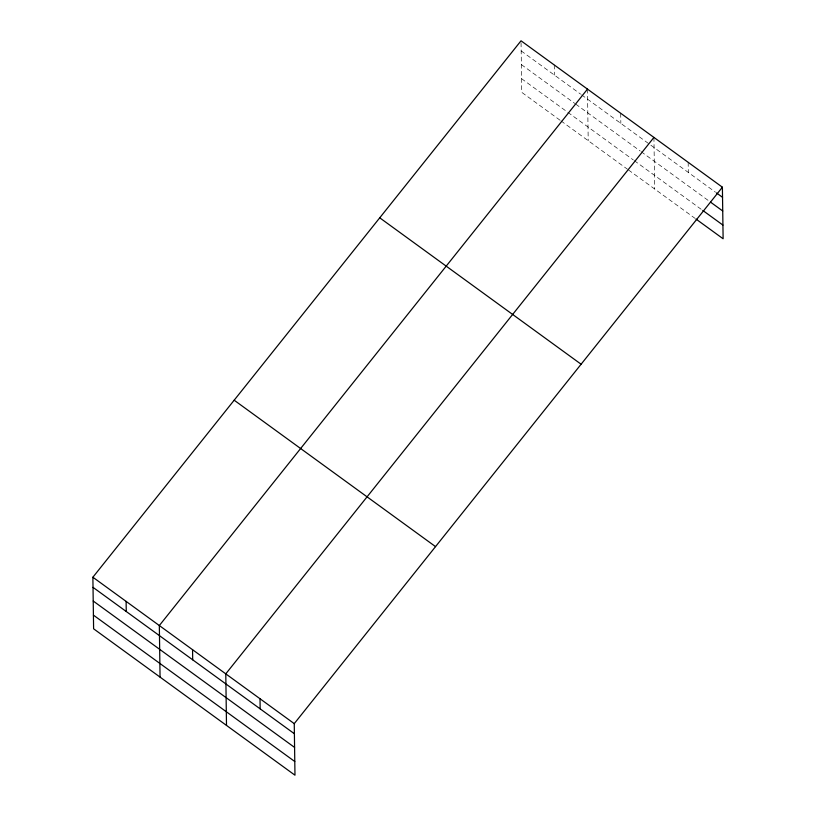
<?xml version="1.0" encoding="UTF-8"?>
<svg xmlns="http://www.w3.org/2000/svg" width="816" height="816" viewBox="0 0 816 816"><rect width="100%" height="100%" fill="white"/><g stroke="black" fill="none" stroke-linecap="round" stroke-linejoin="round"><path stroke-width="0.61" stroke-dasharray="4.08 3.06" d="M521.169 50.918L580.574 94.105M581.584 94.84L715.489 192.199M521.363 64.597L574.729 103.387M575.729 104.122L640.172 150.97M641.172 151.705L708.635 200.746M521.557 78.683L566.865 111.629M567.875 112.363L633.318 159.946M634.328 160.67L701.78 209.722M560.011 120.187L521.75 92.361L521.026 40.8M561.02 120.911L627.463 169.228M628.473 169.963L694.926 218.27M688.163 162.313L688.306 172.431M653.932 137.425L654.646 188.996M620.701 113.271L620.843 123.389M587.479 89.117L588.203 140.678M554.258 64.954L554.401 75.072"/><path stroke-width="1.22" d="M722.395 187.201L294.25 723.639L294.974 775.2L93.605 628.799L92.881 577.228L521.026 40.8L722.395 187.201L723.119 238.772L695.926 219.004M587.479 89.117L159.334 625.546L160.058 677.107M653.932 137.425L225.787 673.853L226.501 725.424M716.499 192.933L722.537 197.319M710.644 202.215L722.731 210.997M702.79 210.446L722.925 225.094M379.746 217.821L581.104 364.222M234.172 400.207L435.54 546.618M92.881 577.228L294.25 723.639M93.024 587.347L294.392 733.747M93.218 601.025L294.586 747.425M93.412 615.121L294.78 761.522M260.018 698.751L260.161 708.859M192.556 649.699L192.698 659.818M126.113 601.392L126.256 611.5"/></g></svg>
